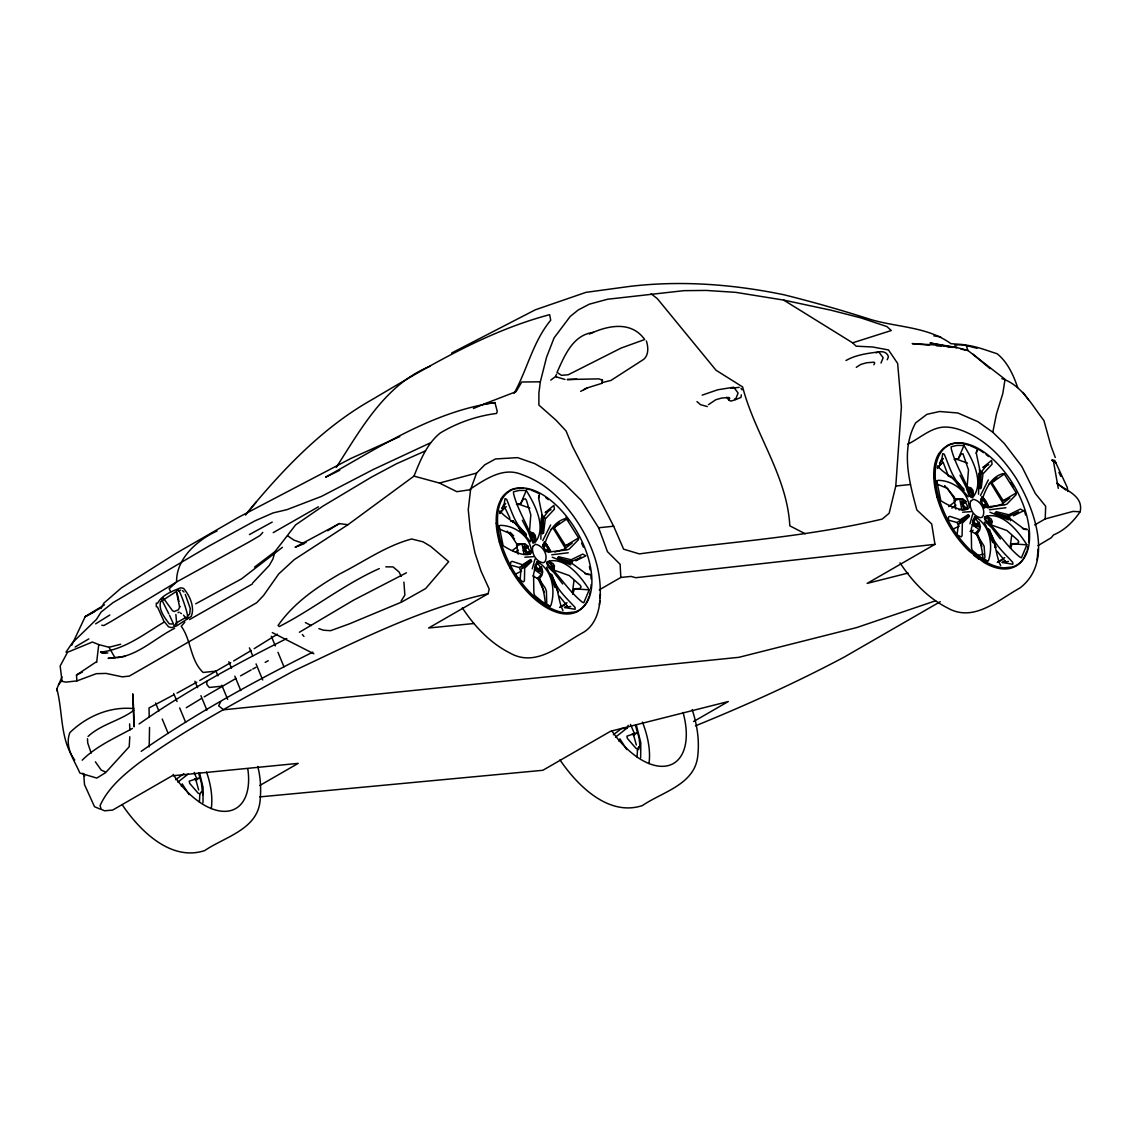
<?xml version="1.0" encoding="UTF-8"?>
<svg xmlns="http://www.w3.org/2000/svg" width="1137" height="1137" viewBox="0 0 1137 1137"><rect width="100%" height="100%" fill="white"/><g stroke="black" fill="none" stroke-linecap="round" stroke-linejoin="round"><path stroke-width="1.5" d="M539.137 570.902L538.924 568.514L541.411 567.107L541.411 569.594L539.549 571.144L534.632 567.235M149.203 746.938L149.53 727.424M499.058 528.236L499.129 526.047L500.379 525.337C515.658 525.521 531.022 537.005 531.548 552.781C525.635 558.381 509.092 549.711 503.137 545.675L499.129 526.047M936.732 483.211L936.803 481.022L938.068 480.311C953.332 480.51 968.696 491.994 969.221 507.77C963.309 513.355 946.766 504.7 940.811 500.65L936.803 481.022M133.711 710.426L132.745 693.84L134.01 726.87L133.711 710.426C119.726 720.886 101.25 724.184 88.032 736.449M1034.656 524.981L1045.23 518.898L1045.656 506.249L1035.281 493.444L1021.808 466.412L1004.284 443.473L992.786 432.231L977.919 421.699L957.851 412.987L939.631 411.495L926.911 414.337L915.64 422.907C900.603 450.181 909.216 481.832 916.834 509.93L931.7 523.986L934.969 544.325L867.176 583.395L908.093 573.062M528.421 554.444L528.492 552.44L531.42 550.876M966.095 509.433L966.166 507.415M129.803 736.733L129.206 746.739L105.57 772.691L96.787 778.078L79.86 773.032C74.431 760.212 64.169 747.094 69.911 732.569C86.81 716.225 110.019 706.191 133.782 708.621M199.401 802.153L199.856 793.896L201.647 791.48M637.075 757.128L637.544 748.871L639.321 746.469L637.431 750.349M895.785 486.011L901.399 406.961L897.633 363.428L888.509 349.954L872.733 346.998L856.147 346.174L852.622 342.834L783.677 300.083L735.71 292.351L706.176 290.432L683.877 290.66L607.57 299.244L589.279 304.204L578.292 309.932L570.191 316.47L554.089 337.874L546.584 357.16L540.331 381.805L538.895 393.047L538.881 405.056L556.064 420.235L566.055 430.951L572.408 446.272L613.653 526.218L623.63 549.185L639.364 553.904C720.361 542.52 802.523 538.057 882.284 519.055L889.177 513.213L895.785 486.011L910.481 484.504M540.075 569.381L540.217 566.922L538.37 564.293L536.38 564.123L536.238 566.581L538.085 569.211L540.075 569.381L537.972 570.788M551.758 569.893L552.824 567.335L551.147 563.341L549.384 561.465L546.94 562.929M977.749 524.356L977.891 521.897L976.058 519.282L974.068 519.112L971.24 529.018L971.552 548.077L972.334 550.436L979.796 556.604L987.598 561.252L988.636 560.186C993.44 544.751 989.773 524.37 974.494 516.496L973.912 521.556L975.759 524.185L977.749 524.356L975.66 525.763L973.556 525.578L975.759 524.185M989.432 524.868L990.498 522.309L988.82 518.316L987.072 516.44L984.628 517.903M540.871 539.251L541.226 518.273M978.545 494.225L978.9 473.248M202.983 802.75L203.097 787.643L199.529 772.762M573.972 580.765L572.366 592.675M640.657 757.725L640.785 742.632L636.265 724.852M1011.66 535.74L1010.054 547.65M551.019 509.689L548.304 511.153L543.344 517.662M985.978 466.127L979.355 474.598L981.132 474.257L980.066 488.626L981.231 488.086L982.965 473.944L992.061 464.237L991.578 460.371L982.88 467.534L988.707 464.663M520.178 579.06L520.845 571.328L519.353 567.548L511.479 565.331M462.318 607.84C474.47 626.274 490.075 643.002 510.001 653.036C536.053 667.888 560.484 644.949 582.201 633.053C593.884 626.913 599.043 613.298 599.81 600.762M600.08 597.906C602.383 562.517 585.271 528.293 562.403 502.27C551.331 490.061 537.645 480.127 522.039 474.641C503.165 466.454 485.115 479.501 469.922 489.251M899.992 562.829C912.144 581.263 927.749 597.977 947.675 608.011C973.741 622.863 998.158 599.924 1019.875 588.028C1054.127 562.033 1034.272 508.41 1016.123 478.293C1004.412 460.201 989.289 443.416 969.662 433.851C962.741 430.482 955.407 427.697 947.647 427.142C932.255 425.835 920.572 438.157 907.596 444.24M1038.109 549.057L1037.115 559.887M599.441 604.912L600.435 594.082M578.577 537.915L578.392 539.734L569.239 549.1L566.752 549.953L549.057 551.985L546.201 551.274L543.543 547.096C547.522 535.783 552.127 522.466 565.061 518.685L566.667 519.097L578.577 537.915L565.544 545.717L554.103 527.653L559.404 522.963L551.147 529.231M1016.251 492.889L1016.066 494.723L1006.913 504.089L1004.426 504.927L986.731 506.96L983.875 506.263L981.217 502.071C985.196 490.758 989.801 477.455 1002.735 473.66L1004.341 474.072L1016.251 492.889L1003.218 500.692L991.777 482.628L997.078 477.938L988.82 484.206M473.418 408.524L484.376 403.905L494.922 402.597L497.253 411.367L496.542 413.442C476.701 415.986 457.543 422.666 440.332 432.941C426.73 443.828 420.32 460.457 413.982 476.119L347.95 524.711L294.27 559.603L278.736 573.915L263.599 595.433L256.664 602.738L129.419 676.06L122.313 676.856L106.082 673.417L96.304 673.687L76.875 680.921L65.747 682.129L62.038 681.319L60.162 665.984L67.538 652.268L92.353 642.035L98.734 644.58L96.645 662.445M599.298 589.861L620.816 577.454L620.12 564.293L607.471 551.687L598.616 527.767L581.263 500.436L564.805 484.007L549.128 471.855L534.674 463.612L517.605 457.628L495.462 458.964L484.788 464.806L476.574 473.091L470.562 489.677L468.259 509.76L470.206 529.387L474.939 552.781L481.008 571.072L489.194 589.094L488.114 593.713L428.635 627.994L474.172 623.488M510.655 563.611L510.854 561.962L512.091 561.337L522.551 564.776L530.538 559.56L531.206 560.328L531.69 561.394L524.683 568.13L524.413 580.794L523.475 581.874L519.95 580.168M550.479 576.075L550.649 574.1L552.07 574.825C555.51 588.753 566.183 597.565 575.123 607.485L575.123 609.304L564.592 607.499L567.363 605.822M988.096 530.439L988.337 529.089L989.744 529.799C993.184 543.742 1003.857 552.539 1012.797 562.46L1012.811 564.279L1002.28 562.474L1005.037 560.797M552.724 568.997L553.392 565.302M553.293 570.319L553.975 566.596M990.398 523.986L991.08 520.277M990.967 525.294L991.649 521.57M533.068 543.33L533.424 541.567L535.911 540.174L535.285 535.342L533.509 533.082L529.472 531.732L530.808 514.819L526.431 500.266L525.308 498.802L523.304 499.285L520.575 503.904L517.335 503.79M992.786 432.231L996.467 414.081L1002.806 393.516L1005.051 379.317L967.914 350.494L956.984 347.581L929.995 342.976L945.515 346.06M1027.194 549.967L1027.876 546.67M71.688 645.333L85.204 616.638L100.326 608.153M175.865 614.477L176.718 623.971L173.734 625.521M180.016 606.419L178.282 609.873L174.188 611.535L172.54 610.725L163.316 598.048L161.539 599.199M538.568 498.347L539.364 495.107L538.611 498.077L542.562 517.037L542.392 533.651L543.543 533.111L545.277 518.969L554.387 509.262L553.904 505.397L545.192 512.545L548.304 511.153M976.242 453.322L977.053 450.081L976.285 453.052L980.236 472.026L980.066 488.626M526.275 490.473C534.66 504.103 547.409 527.952 534.802 542.775L533.296 542.136C528.25 525.493 517.903 510.868 513.597 493.828L513.483 491.795L519.396 490.417L526.275 490.473L520.575 503.904M963.949 445.462C972.348 459.078 985.083 482.941 972.49 497.764L970.97 497.125C965.938 480.468 955.592 465.843 951.271 448.802L951.157 446.77L957.084 445.391L963.949 445.462L958.264 458.879L955.009 458.765M425.48 450.863L396.387 463.811L371.302 477.213L322.865 506.178L295.592 524.91L274.969 551.63L272.923 559.02L269.27 565.444L252.599 583.082M572.75 594.324L574.356 588.824L579.785 588.497L581.135 586.962L580.325 585.37L569.253 575.549L553.733 570.035L554.458 566.169L553.321 563.824L549.384 561.465M1010.836 547.935L1012.029 543.799L1017.459 543.472L1018.809 541.937L1017.999 540.359L1006.927 530.524L991.407 525.01L992.132 521.158L990.995 518.799L987.072 516.44M529.231 553.122L527.071 552.34L525.536 549.498L526.133 547.437L528.279 548.205L529.828 551.047L529.231 553.122L527.113 554.543M963.806 502.412L963.21 504.487L964.759 507.329L966.905 508.097L967.502 506.036L965.967 503.194L963.806 502.412L961.532 503.52M965.427 507.344L964.801 509.518L962.001 509.973M589.193 589.847L583.764 602.795L582.087 601.999C568.5 590.927 559.631 575.493 546.94 563.682L546.869 561.834C564.506 555.382 581.234 577.042 589.193 589.847L574.356 588.824M1026.867 544.822L1021.438 557.77L1019.761 556.988C1006.174 545.902 997.305 530.482 984.614 518.671L984.557 516.809C1002.194 510.357 1018.908 532.017 1026.867 544.822L1012.029 543.799M546.755 603.761L546.4 591.169L545.263 588.071L539.208 579.387L532.812 575.89M1026.697 551.459L1023.67 558.381A69.201 37.45 60 0 1 1014.915 566.624A69.229 37.464 60 0 1 998.457 568.315A69.201 37.45 60 0 1 983.931 562.46L969.15 551.09A69.442 37.578 60 0 1 955.549 535.3A69.201 37.45 60 0 1 947.803 523.077A69.442 37.578 60 0 1 936.959 496.883M181.366 786.349L182.233 783.905L189.083 794.621M548.816 551.928L549 548.602L545.021 542.463M619.04 741.338L619.907 738.879L626.771 749.596M984.216 508.225L984.415 504.885M532.258 568.827L535.058 558.992M969.932 523.816L972.732 513.981M881.004 363.03L883.136 357.686L878.745 351.887C867.602 353.365 855.863 354.829 845.985 360.514M887.23 359.733L888.438 356.791C887.087 351.234 880.393 350.693 875.973 352.882M57.191 691.111L56.85 688.866L61.995 676.899M512.645 522.452L513.242 521.016L524.768 534.944L526.104 535.328L526.033 533.708C514.933 524.811 511.806 511.394 506.59 499.257L505.055 498.631L504.274 503.464L501.886 508.466L505.652 503.563M950.319 477.426L950.916 475.991L962.442 489.919L963.778 490.303L963.707 488.683C952.607 479.786 949.48 466.369 944.264 454.231L942.729 453.606L941.948 458.438L939.574 463.455L943.34 458.538M615.543 737.117L627.013 728.106L628.207 725.335M544.396 541.78L542.903 545.135L543.756 543.941L546.641 544.865L550.507 551.132M982.07 496.755L980.591 500.109L981.444 498.93L984.315 499.854L988.181 506.121M550.649 524.953L542.761 540.601M988.323 479.928L980.449 495.576M556.519 374.229L555.68 376.12L556.647 377.143M702.197 395.122L717.66 389.806L733.706 387.205L738.098 393.004L735.44 399.684L730.977 401.119L728.831 400.096L729.727 398.177L728.945 397.495L721.625 398.078L715.77 399.741L708.45 404.658M873.87 364.778L874.751 362.859L873.983 362.177L866.664 362.76L860.794 364.423L856.289 367.322M157.517 603.363C161.895 594.935 172.298 591.226 180.712 587.786L183.554 588.369C189.68 595.447 194.995 607.101 191.272 616.353L176.533 625.961L171.715 627.624L168.518 626.828L163.87 621.129L157.474 606.959M589.392 334.065C607.456 325.509 631.12 320.392 644.707 339.522L621.072 348.078L568.202 374.784L561.451 375.309L557.031 372.396C564.535 355.881 572.735 334.832 593.514 332.359M976.171 527.198L976.612 523.503M220.635 701.742L218.659 705.821L223.619 709.801L738.908 657.314L856.559 627.61L935.623 600.777M101.065 608.522L103.879 603.107L121.417 587.886L175.794 553.477L239.083 517.008L351.29 458.254L399.727 436.608M958.264 458.879L960.978 454.26L962.982 453.777L968.482 469.794L967.146 486.707L971.183 488.057L972.959 490.317L973.585 495.163L971.097 496.542M514.151 393.26C527.312 369.44 532.955 341.668 550.72 320.208L549.64 314.665C485.854 331.62 428.692 366.157 372.311 399.471C322.553 427.427 282.772 469.609 246.843 513.199M401.119 601.032L404.871 595.12L403.905 582.087M336.268 467.406C361.04 428.848 385.599 383.993 430.326 366.185M539.208 579.387L542.065 574.952L542.719 571.712L541.411 567.107M982.51 559.617L984.429 558.75L984.94 557.215L984.088 546.144L976.882 534.362L979.739 529.941L980.392 526.687L979.099 522.082L979.085 524.583L977.223 526.133L972.32 522.21M531.15 535.84L533.367 537.19L534.546 540.118L533.509 541.709L531.306 540.359M968.823 490.829L971.041 492.165L972.22 495.107L971.197 496.698L968.98 495.348L966.279 487.475L959.998 475.195M956.984 535.342L958.377 524.654L957.027 522.537L949.153 520.305M66.003 652.169L72.171 642.988L96.389 619.48L101.094 612.061L112.89 602.724L209.35 545.845L254.787 520.945L273.122 512.915L286.993 509.646L321.444 496.414L373.092 469.581L430.411 442.847M1065.739 489.99L1056.813 483.239C1066.605 490.928 1083.589 495.917 1080.15 511.749C1073.385 521.599 1064.673 530.311 1053.487 534.944L1051.284 537.702L1037.982 545.646M58.513 684.9L61.682 680.708M500.564 512.403L503.364 508.736M938.238 467.378L941.038 463.725M499.683 512.844L506.263 506.647M937.357 467.833L942.687 462.517M245.493 515.089L256.351 501.914M184.848 622.138L181.252 626.245C191.428 640.344 190.035 660.028 203.082 672.45L215.973 671.143L230.74 662.629M262.789 532.443L259.904 535.612L249.671 541.624L176.59 581.973L111.454 621.271L103.879 625.521L101.79 625.222M549.924 606.277L550.962 605.211C555.766 589.776 552.099 569.395 536.82 561.522L533.566 574.043L533.878 593.102L534.66 595.461L542.122 601.629L549.924 606.277L547.65 604.969M568.798 562.46L570.007 561.223L557.627 558.224L570.447 563.412L570.007 561.223M1006.615 517.818L995.316 513.213L1007.68 516.212L1006.472 517.449L1018.567 511.835M537.403 578.491L541.354 574.498L534.305 569.538M970.501 530.865L975.091 533.48L979.028 529.472L971.993 524.512M557.627 558.224L558.48 556.689L571.115 559.774L582.769 554.074L585.868 555.879L575.734 560.783L580.893 556.86M995.316 513.213L996.154 511.664L1008.803 514.763L1020.443 509.049L1023.542 510.854L1013.408 515.772L1016.066 513.654M82.162 760.198C96.361 746.085 115.121 737.956 132.432 728.433M176.562 590.416L178.196 589.847M520.703 569.665L530.098 561.067L519.353 567.548M958.377 524.654L967.772 516.042L957.027 522.537M187.292 616.254L189.652 614.165L190.277 608.522L185.274 594.424M567.05 602.653L559.575 607.442M1004.724 557.627L997.248 562.431M282.417 547.323L241.499 578.889L195.735 603.818M139.084 723.956C185.672 691.381 235.999 663.994 286.78 638.525M177.869 782.142L188.06 774.126M512.29 550.621L517.378 546.613M948.684 506.605L955.052 501.602M254.546 567.107L274.969 551.63M175.666 779.74L183.796 773.629M613.355 734.715L621.47 728.604L627.013 728.106M550.777 380.085L555.41 376.631L564.918 379.445M515.558 552.141L518.301 550.137M951.868 508.125L955.975 505.112M544.993 545.248L543.571 546.286L544.339 549.185L546.527 551.047L547.935 550.01L547.167 547.11L544.993 545.248L542.761 546.357M982.666 500.223L981.245 501.261L982.013 504.16L984.201 506.022L985.608 504.984L984.855 502.085L982.666 500.223L980.435 501.332M141.201 751.33C195.422 713.539 253.778 681.66 312.846 652.112M76.875 680.921L76.492 675.037L96.474 661.734M198.662 790.002L196.033 780.522L198.89 777.95L195.28 779.072M636.336 744.991L633.707 735.511L636.564 732.939L632.968 734.061M566.667 519.097L554.103 527.653M1004.341 474.072L991.777 482.628M252.343 583.977L189.509 619.58M966.905 508.097L964.801 509.518L967.686 509.248L965.683 509.049L962.826 506.036L961.874 499.584M530.098 561.067L531.206 560.328M967.772 516.042L968.88 515.303L968.212 514.549L960.239 519.751L949.765 516.326L948.542 516.937L948.357 520.533M545.859 551.374L547.935 550.01M532.471 541.468L534.546 540.118M967.217 489.791L971.68 489.649M970.159 496.443L972.22 495.107M186.127 617.292L175.723 623.289M536.081 564.421L538.867 562.659M973.755 519.396L976.541 517.633M527.753 552.355L529.828 551.047M251.277 650.463L233.682 660.938M254.176 648.658L277.414 634.19M186.269 707.711L201.15 698.644M987.925 508.012L989.275 507.173L985.225 507.443L986.49 506.903L986.674 503.577L982.695 497.452M95.636 623.843L109.82 615.018M327.683 530.78L339.267 523.603L347.95 524.711M104.462 604.813L85.204 616.638L94.343 611.791M299.386 632.257L353.635 600.123L406.421 572.806M164.112 622.11C143.944 634.076 124.772 649.611 100.624 652.084L102.415 653.221L107.859 652.936M174.601 628.335C155.399 637.914 138.813 654.983 116.869 657.769M75.113 647.01L88.828 638.895M204.191 696.853L236.013 678.434M499.484 529.117L509.873 533.48L516.667 543.77L525.038 543.77L528.449 546.627L525.976 548.077L524.029 547.053M937.158 484.106L947.562 488.455L954.341 498.759L962.712 498.759L966.123 501.602L963.664 503.051L961.703 502.028M196.786 682.2L177.031 693.087M199.742 680.495L215.973 671.143L217.92 675.847M259.79 785.496L298.207 763.368L172.113 775.818L112.634 810.084L104.604 810.809L101.221 809.345L100.07 805.593C108.143 787.714 123.876 774.61 139.098 762.884C187.79 727.666 241.215 699.639 293.815 670.844C356.705 641.41 420.036 608.764 488.114 593.713M693.57 721.54L728.305 701.529L610.654 731.219L542.846 770.289L259.776 796.895M940.271 601.686L844.166 657.115C796.014 682.697 746.043 705.238 695.446 725.847M273.207 532.642L318.417 506.804M240.561 675.875L251.178 669.892M580.652 391.384L587.303 387.859L583.622 389.721M272.212 522.082L249.429 534.575M339.267 523.603L295.123 547.267L304.19 543.657M252.727 669.053L255.839 667.391M265.163 662.388L268.261 660.711M379.303 568.599C343.843 584.375 313.599 608.991 279.29 626.53L278.068 625.478C293.673 603.022 316.64 587.232 340.02 573.773C363.641 561.891 385.884 545.817 411.651 538.995L423.035 541.837L430.568 546.314L448.703 561.664L425.664 588.554L401.716 602.027L349.556 623.801L330.597 630.68L323.533 630.225L318.886 628.633M173.918 694.735L149.018 707.967L149.245 716.807M523.219 550.72L525.536 549.498M451.716 352.967L535.328 309.804L585.967 292.351L629.5 286.439C681.063 280.256 733.337 284.293 784.061 294.796C813.325 302.087 842.332 310.387 871.041 319.596C897.463 327.385 927.991 326.816 950.916 343.687L962.414 344.511L977.01 348.292M973.869 520.405L976.058 519.282M178.012 612.687L179.163 612.09M175.439 592.022L160.573 601.757C158.341 609.631 164.737 617.846 169.314 623.886L173.506 624L169.512 615.259M76.492 675.037L82.461 672.038M984.543 518.785L986.76 517.676L988.82 519.964L989.133 522.707L987.385 523.148M565.544 545.717L572.167 543.116L563.909 549.384L554.842 551.985M515.63 574.014L521.599 571.087M1003.218 500.692L1009.841 498.091L1001.583 504.373L989.46 507.656M953.318 528.989L959.287 526.076M217.039 530.993C197.17 540.089 176.121 558.594 176.59 581.973L169.186 588.71L170.678 591.837M523.859 548.546L526.133 547.437M339.792 470.263L325.623 477.142C379.573 447.196 432.415 411.679 494.922 402.597M571.144 561.564L578.392 558.665M587.147 387.93L602.226 383.24L601.8 379.545L602.582 380.284L598.844 378.863L567.178 379.545L576.786 379.175M560.413 606.916L564.449 605.211M998.087 561.891L1002.123 560.2M484.376 403.905L516.027 391.697L521.727 382.004L540.331 381.805M970.088 531.476L973.158 530.24M551.758 554.799L568.258 552.767M989.432 509.774L1005.932 507.742M730.935 388.2L739.192 387.362M518.174 554.103L516.667 545.732L522.011 543.955L524.143 554.415M955.847 509.078L954.341 500.721L959.685 498.93L961.831 509.39L959.088 509.959M852.622 342.834L891.309 330.526L886.874 326.546L860.922 317.891L831.161 310.245L783.677 300.083M306.052 542.491L303.209 543.415L293.929 540.103L287.562 535.769M178.083 590.942L180.726 590.146M413.982 476.119L439.479 483.054L476.574 473.091M564.592 607.499L570.788 606.419M1002.28 562.474L1008.462 561.408M98.734 644.58L108.996 647.28L120.65 644.267M986.76 517.676L985.012 518.117L985.338 520.86M978.005 555.424L983.121 554.131M1045.23 518.898L1073.044 511.408L1080.15 511.749M954.782 345.236C968.966 343.147 983.661 349.542 997.135 353.749C1007.51 362.021 1013.479 375.153 1017.658 387.532M510.84 521.4L513.242 521.016M470.562 489.677L456.861 491.681L439.479 483.054M524.896 557.215L533.58 556.661M962.584 512.204L971.254 511.636M125.368 656.305L108.058 658.351L113.757 658.11M102.415 653.221L105.627 652.865M934.969 544.325L635.739 577.71L631.092 576.416L620.816 577.454M598.616 527.767L613.653 526.218M994.619 547.394L996.04 547.238L988.792 530.993M100.624 652.084L103.694 651.771M222.369 686.137L209.293 687.473L206.877 684.531L206.763 681.361M523.134 487.944L514.876 488.782A68.874 37.265 60 0 0 505.24 554.458A68.874 37.265 60 0 0 566.283 612.857L574.526 612.019A68.874 37.265 60 0 0 584.176 546.343A68.874 37.265 60 0 0 523.134 487.929M385.798 566.837L393.061 566.922L399.115 572.039L401.162 576.345M954.185 459.419L957.397 459.49L967.502 463.1M516.496 504.43L519.708 504.501L529.828 508.125M967.402 488.128L970.628 488.384L967.303 487.929M529.728 533.139L532.955 533.395L529.629 532.955M929.426 345.136L912.201 343.616L939.446 345.193L956.984 347.581L946.652 346.657M936.319 345.747L941.479 346.202M1051.995 460.101L1055.662 462.517L1051.995 460.101L1054.71 460.371L1055.804 462.958M530.013 554.273L528.009 554.074L525.152 551.047L524.2 544.609M933.818 335.856L940.654 336.865M534.006 534.66L530.624 534.106L533.566 535.698L535.911 540.174M948.954 346.742L952.408 347.425M961.021 349.13L967.914 350.494L966.308 345.733M1022.405 528.492L1027.365 529.544L1024.579 529.345L1009.514 518.259L995.245 512.602M584.731 573.503L589.691 574.569L586.905 574.356L571.84 563.284L557.571 557.613M1001.839 378.593C1021.666 384.96 1031.856 405.142 1043.908 420.505L1051.014 446.059L1055.264 457.444M707.285 406.563L700.491 404.658L696.981 401.603M968.312 489.081L971.24 490.672L973.585 495.163M989.929 512.204L1008.405 519.851M552.255 557.229L570.731 564.876M637.544 748.871L635.839 748.189L627.368 738.382L626.913 736.179L634.418 733.578L630.481 724.368M199.856 793.896L198.165 793.214L189.694 783.407L189.239 781.19L196.744 778.603L194.114 772.464M966.123 501.602L963.977 500.721L962.03 502.142L963.721 508.637M528.449 546.627L526.303 545.746L524.356 547.167L526.047 553.648M601.97 382.657L610.981 380.412L641.865 360.543C648.943 356.833 648.573 347.467 646.356 340.958M100.042 809.061L94.499 806.687L84.508 784.601L83.669 773.657M104.931 771.71L101.221 770.104L95.38 761.818M979.355 527.198L974.196 523.986L972.604 519.993M541.667 572.209L536.522 569.012L534.93 565.004M975.091 533.48L976.882 534.362M305.398 622.607L311.296 625.549M272.311 632.584L313.855 653.775M524.768 534.944L519.623 529.799M805.209 533.765L789.817 525.834C787.102 475.707 755.011 434.59 742.617 386.95L716.012 370.221L657.328 298.647L651.146 293.815M180.357 612.999L181.494 613.596M734.53 398.874L735.753 399.556L740.997 397.396L741.31 394.88M985.324 559.944L987.598 561.252M963.778 490.303L963.181 489.948C957.652 478.705 944.662 474.896 937.57 465.928L937.727 468.501M526.104 535.328L525.507 534.958C519.979 523.731 506.988 519.922 499.896 510.954L500.053 513.512M542.875 545.206L544.381 546.172M957.624 535.157L961.149 536.863L962.087 535.769L962.357 523.105L969.364 516.383L968.88 515.303M985.836 521.968L991.834 527.824L1000.389 538.995M548.162 566.993L554.16 572.849L562.716 584.006M979.426 473.063L981.132 474.257M541.752 518.074L543.443 519.282L542.392 533.651M518.088 577.568L520.718 579.458M974.011 555.439L978.957 559.248M550.407 575.45L558.352 592.263M972.974 354.161L990.057 368.615M979.27 469.78L982.496 472.708M541.582 514.791L544.822 517.733M979.483 471.244L981.615 473.205M541.809 516.269L543.941 518.23M182.531 590.657L183.981 592.05M632.215 734.047L633.707 735.511M194.541 779.058L196.033 780.522M941.791 461.025L943.213 462.432L948.514 476.375M504.117 506.05L510.001 518.245M959.628 487.219L961.945 489.663M507.187 531.178L514.521 538.895M956.658 483.182L968.227 496.826M518.969 528.208L530.553 541.852M997.078 551.246L1005.492 561.635M559.404 596.271L567.818 606.646M944.676 485.598L954.597 497.366M740.997 388.399L742.163 389.792M982.254 496.613L986.049 501.204L988.593 506.633M545.518 542.775L550.919 551.658M302.343 634.503L303.963 636.464M1000.631 565.53C995.173 554.543 996.367 540.473 988.508 529.927L988.337 529.089M562.957 610.555C557.5 599.554 558.693 585.484 550.82 574.952L550.649 574.1M726.699 397.268L728.831 400.096M1023.03 392.436L1028.388 399.655M990.895 483.225L1003.53 504.103M553.222 528.25L565.856 549.114M183.498 615.103C194.569 630.253 180.371 591.496 179.077 591.084M559.972 759.9C577.411 785.596 608.508 816.792 642.391 805.564C662.53 791.793 695.29 784.502 697.805 755.409C699.553 739.903 696.981 724.326 692.163 709.573M122.299 804.911C139.737 830.607 170.834 861.818 204.717 850.575C224.856 836.818 257.616 829.527 260.131 800.434C261.155 789.078 260.671 777.523 257.758 766.466M115.178 658.053L108.996 647.28M82.902 773.245L84.721 776.088M984.258 522.139L992.502 539.805M546.57 567.164L554.828 584.816M959.258 521.187L960.58 523.276M521.585 566.212L522.906 568.301M74.758 760.042C59.835 739.533 63.103 712.316 56.85 688.866M522.324 520.22L528.606 532.5L531.221 540.246M162.278 600.762L168.788 613.809M1058.902 472.352L1060.849 476.389M537.872 578.25L544.325 592.064M976.058 533.21L981.871 546.556M91.187 753.149L87.705 742.887L87.492 738.752M271.331 636.279L275.325 645.915M277.982 652.325L283.966 666.779M249.401 647.863L252.727 655.893M256.052 663.909L262.69 679.969M228.835 661.691L231.493 668.115M234.819 676.145L240.802 690.585M221.829 685.256L227.67 699.383M194.924 681.248L197.582 687.658M200.908 695.688L206.891 710.128M173.691 693.471L177.017 701.501M179.674 707.925L185.658 722.365M155.57 702.993L158.896 711.023M162.221 719.039L168.205 733.493M988.806 532.699L992.672 542.491M551.772 579.344L554.998 587.516M1008.093 515.729L1009.031 518.614M570.419 560.74L571.357 563.625M1008.96 515.217L1010.551 520.803M635.412 725.307L639.065 737.927L640.401 749.766M571.286 560.243L572.209 563.156M198.662 773.245L201.391 782.952L202.727 794.791M1055.619 462.333L1067.259 487.389L1067.828 491.482M177.13 593.031L178.935 601.402M1007.68 516.212L1008.121 518.387M176.42 591.524L179.561 606.945M1053.359 460.755L1058.277 488.37M546.741 549.896L547.053 551.8M547.65 565.885L547.338 563.142L549.086 562.701L551.132 564.99L551.459 567.733M129.618 723.899L129.831 730.125M156.281 603.008L156.337 606.831M954.341 498.759L954.341 500.721M516.667 543.77L516.667 545.732M933.818 478.08A69.442 37.578 60 0 1 938.835 453.578M947.533 445.32A69.442 37.578 60 0 1 964.105 443.615M979.881 450.224A69.442 37.578 60 0 1 983.604 452.697M986.077 454.53A69.442 37.578 60 0 1 988.55 456.491M1024.153 510.143A69.442 37.578 60 0 1 1025.645 515.075M1028.587 530.894A69.442 37.578 60 0 1 1028.615 542.363M937.03 497.068A69.201 37.45 60 0 1 933.889 478.265M938.892 453.862A69.201 37.45 60 0 1 947.59 445.619M964.048 443.927A69.201 37.45 60 0 1 968.767 445.207M970.373 445.789A69.201 37.45 60 0 1 978.573 449.769M1010.907 482.841A69.201 37.45 60 0 1 1013.181 486.565M977.891 534.816A69.357 37.521 60 0 1 983.064 560.186M510.129 568.116A69.371 37.535 60 0 1 499.285 541.937M545.874 497.793A69.371 37.535 60 0 1 548.361 499.626M590.245 591.737A69.371 37.535 60 0 1 589.506 594.992M589.051 596.541A69.371 37.535 60 0 1 583.508 606.76M499.314 541.979A69.201 37.45 60 0 1 496.173 523.176M501.175 498.773A69.201 37.45 60 0 1 509.859 490.544M526.332 488.839A69.201 37.45 60 0 1 529.458 489.621M531.05 490.132A69.201 37.45 60 0 1 539.606 493.984M509.845 490.317A69.456 37.578 60 0 1 521.883 488M590.771 574.384A69.456 37.578 60 0 1 591.112 578.904M591.141 584.645A69.456 37.578 60 0 1 590.814 588.724M510.215 568.173A69.201 37.45 60 0 0 517.946 580.396A69.456 37.578 60 0 0 536.337 600.464A69.371 37.535 60 0 0 546.257 607.485A69.201 37.45 60 0 0 560.783 613.34A69.229 37.464 60 0 0 577.298 611.635M496.3 523.333A69.229 37.464 60 0 1 501.303 498.901M581.604 543.131A69.229 37.464 60 0 1 583.309 547.068M589.435 566.567A69.201 37.45 60 0 1 590.018 569.736M583.537 606.689A69.201 37.45 60 0 1 577.326 611.55M565.885 517.207A69.201 37.45 60 0 1 568.472 520.604M510.087 532.272A69.357 37.521 60 0 1 513.654 535.854M540.203 579.842A69.357 37.521 60 0 1 545.305 603.719M683.067 712.444A69.357 37.521 60 0 1 668.158 765.613A69.357 37.521 60 0 1 611.678 730.707M642.419 722.137A69.357 37.521 60 0 1 648.957 763.581M247.781 768.669A69.357 37.521 60 0 1 226.476 811.278A69.357 37.521 60 0 1 173.094 774.396M206.579 772.108A69.357 37.521 60 0 1 211.752 797.478A69.357 37.521 60 0 1 211.269 808.592M532.77 546.442C531.235 553.136 536.024 561.763 543.088 562.744L544.708 562.076C548.929 555.666 542.719 545.248 535.456 544.325L532.77 546.442M970.444 501.417C968.909 508.125 973.713 516.738 980.762 517.719L982.382 517.051C986.603 510.641 980.392 500.237 973.13 499.314L970.444 501.417M956.544 443.004L952.564 443.771A68.874 37.265 60 0 0 942.914 509.433A68.874 37.265 60 0 0 1003.957 567.832L1012.214 567.008A68.874 37.265 60 0 0 1021.85 501.318A68.874 37.265 60 0 0 960.808 442.904L956.544 443.004"/></g></svg>
